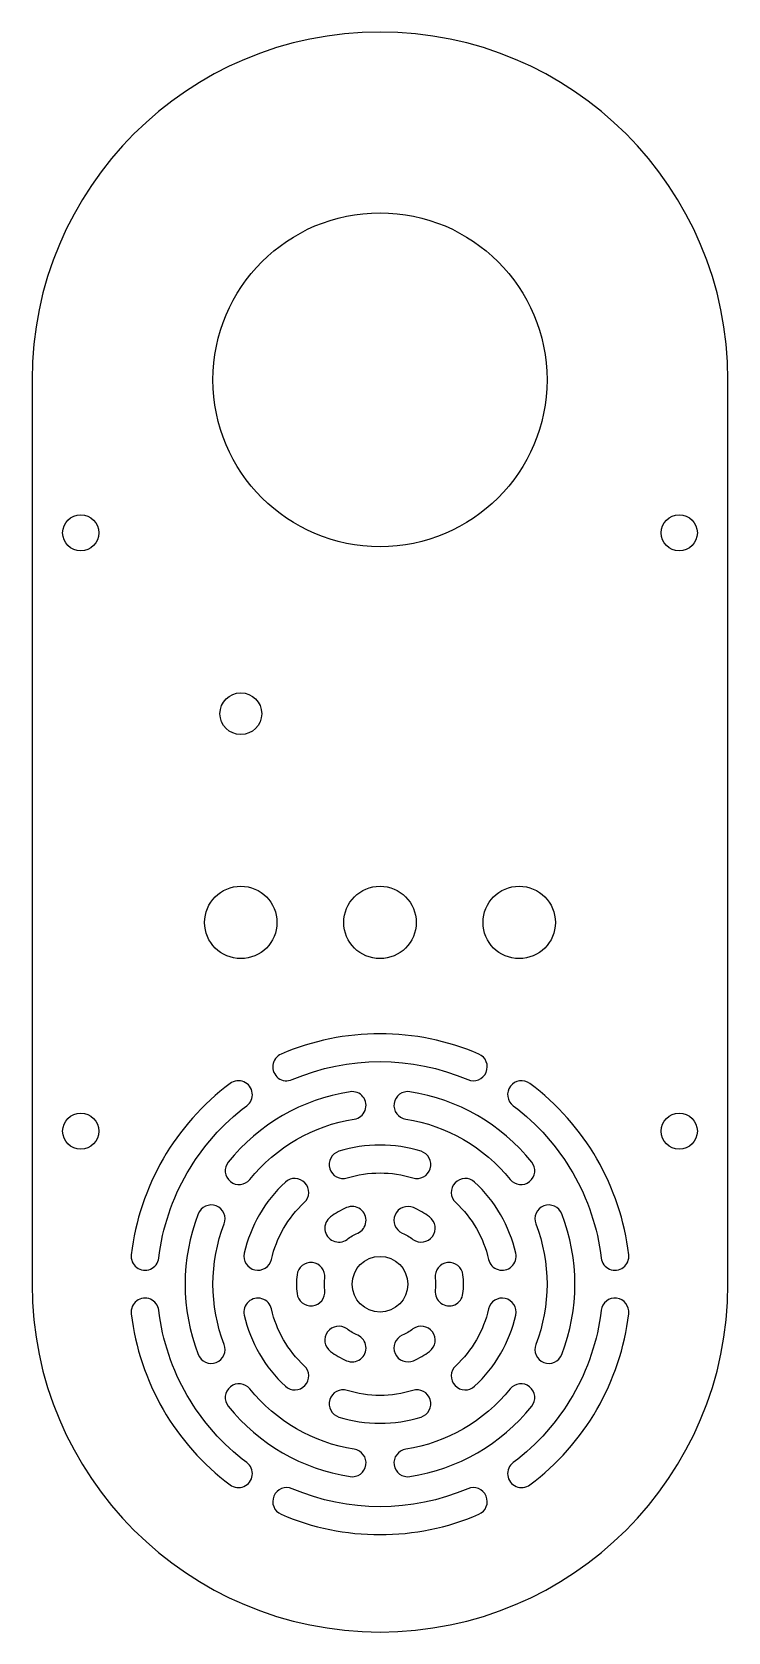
# Model space of a CAD drawing. Header units: millimetres. Extents: x -25 to 25, y -70 to 45.
import ezdxf

# ---------------------------------------------------------------- set-up
doc = ezdxf.new("R2010")
doc.units = ezdxf.units.MM
doc.layers.get('0').update_dxf_attribs({"linetype": 'CONTINUOUS'})

msp = doc.modelspace()

# ---------------------------------------------------------------- linework, layer by layer
for points in [[(-25, -45, 1), (25, -45), (25, 20, 1), (-25, 20)], [(6.31, -30.3, 1), (7.1, -28.46, 0.205668), (-7.1, -28.46, 1), (-6.31, -30.3, -0.205668)], [(-10.77, -30.58, 0.205668), (-17.87, -42.88, 1), (-15.89, -43.12, -0.205668), (-9.57, -32.18, 1)], [(15.89, -43.12, 1), (17.87, -42.88, 0.205668), (10.77, -30.58, 1), (9.57, -32.18, -0.205668)], [(-1.85, -33.14, 1), (-2.15, -31.17, 0.186694), (-10.9, -36.22, 1), (-9.35, -37.47, -0.186694)], [(9.35, -37.47, 1), (10.9, -36.22, 0.186694), (2.15, -31.17, 1), (1.85, -33.14, -0.186694)], [(2.36, -37.36, 1), (2.95, -35.45, 0.150882), (-2.95, -35.45, 1), (-2.36, -37.36, -0.150882)], [(-5.44, -39.13, 1), (-6.8, -37.67, 0.150882), (-9.75, -42.78, 1), (-7.8, -43.22, -0.150882)], [(7.8, -43.22, 1), (9.75, -42.78, 0.150882), (6.8, -37.67, 1), (5.44, -39.13, -0.150882)], [(-11.19, -40.67, 1), (-13.06, -39.95, 0.186694), (-13.06, -50.05, 1), (-11.19, -49.33, -0.186694)], [(-1.6, -41.33, 1), (-2.4, -39.5, 0.0561), (-3.56, -40.17, 1), (-2.37, -41.78, -0.0561)], [(2.37, -41.78, 1), (3.56, -40.17, 0.0561), (2.4, -39.5, 1), (1.6, -41.33, -0.0561)], [(11.19, -49.33, 1), (13.06, -50.05, 0.186694), (13.06, -39.95, 1), (11.19, -40.67, -0.186694)], [(-3.97, -44.55, 1), (-5.96, -44.33, 0.0561), (-5.96, -45.67, 1), (-3.97, -45.45, -0.0561)], [(3.97, -45.45, 1), (5.96, -45.67, 0.0561), (5.96, -44.33, 1), (3.97, -44.55, -0.0561)], [(-15.89, -46.88, 1), (-17.87, -47.12, 0.205668), (-10.77, -59.42, 1), (-9.57, -57.82, -0.205668)], [(-7.8, -46.78, 1), (-9.75, -47.22, 0.150882), (-6.8, -52.33, 1), (-5.44, -50.87, -0.150882)], [(5.44, -50.87, 1), (6.8, -52.33, 0.150882), (9.75, -47.22, 1), (7.8, -46.78, -0.150882)], [(9.57, -57.82, 1), (10.77, -59.42, 0.205668), (17.87, -47.12, 1), (15.89, -46.88, -0.205668)], [(-2.37, -48.22, 1), (-3.56, -49.83, 0.0561), (-2.4, -50.5, 1), (-1.6, -48.67, -0.0561)], [(1.6, -48.67, 1), (2.4, -50.5, 0.0561), (3.56, -49.83, 1), (2.37, -48.22, -0.0561)], [(-9.35, -52.53, 1), (-10.9, -53.78, 0.186694), (-2.15, -58.83, 1), (-1.85, -56.86, -0.186694)], [(-2.36, -52.64, 1), (-2.95, -54.55, 0.150882), (2.95, -54.55, 1), (2.36, -52.64, -0.150882)], [(1.85, -56.86, 1), (2.15, -58.83, 0.186694), (10.9, -53.78, 1), (9.35, -52.53, -0.186694)], [(-6.31, -59.7, 1), (-7.1, -61.54, 0.205668), (7.1, -61.54, 1), (6.31, -59.7, -0.205668)]]:
    msp.add_lwpolyline(points, format="xyb", close=True)
for centre, radius in [((0, 20), 12), ((-21.5, 9), 1.3), ((21.5, 9), 1.3), ((-10, -4), 1.5), ((-10, -19), 2.6), ((0, -19), 2.6), ((10, -19), 2.6), ((-21.5, -34), 1.3), ((21.5, -34), 1.3), ((0, -45), 2)]:
    msp.add_circle(centre, radius)

doc.saveas('drawing.dxf')
